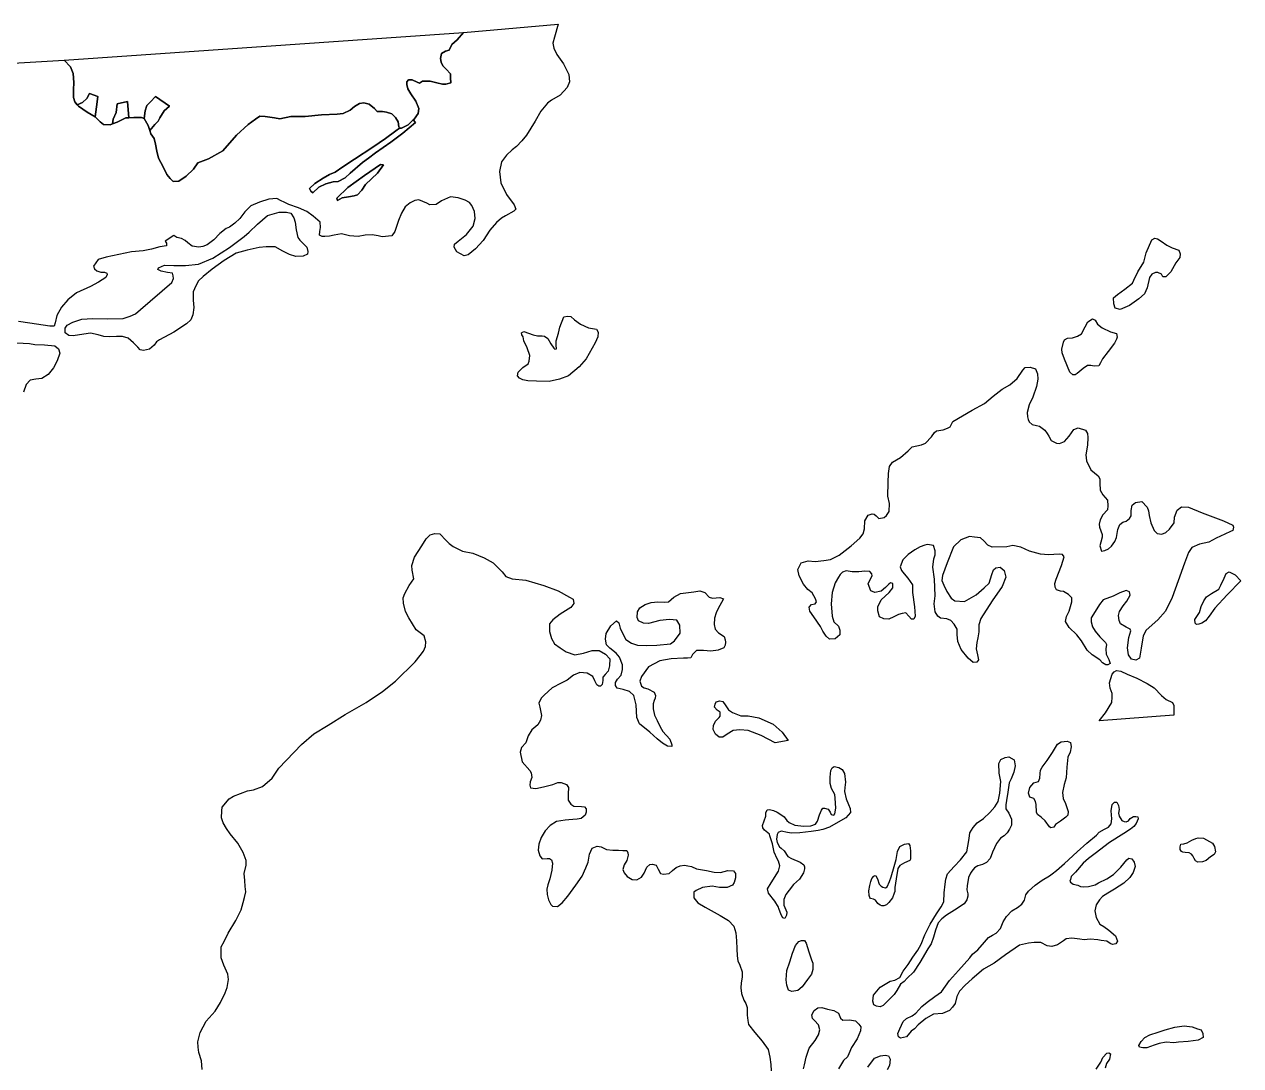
# Model space of a CAD drawing. Header units: inches. Extents: x 288635 to 1232953, y 676945 to 1655780.
# Drawn here: x 611529 to 657619, y 779948 to 819407 of the extents above; entities that cross this region are included whole.
import ezdxf

# ---------------------------------------------------------------- set-up
doc = ezdxf.new("R2010")
doc.units = ezdxf.units.IN
doc.header["$MEASUREMENT"] = 0

msp = doc.modelspace()

# ---------------------------------------------------------------- linework, layer by layer
at = {"color": 1}
for points in [[(611104.3296, 817939.7865), (613041.0834, 818047.7368), (613282.3839, 817793.7363), (613383.9841, 817546.0858), (613403.0341, 817196.8351), (613390.3341, 816930.1345), (613390.3341, 816638.0339), (613441.1342, 816466.5836), (613531.8661, 816358.8395), (613576.6012, 816305.7166), (613913.5752, 816083.8895), (614213.2958, 815901.0091), (614401.2561, 815707.9687), (614528.2564, 815616.5286), (614777.1769, 815601.2885), (614864.2809, 815633.5492), (615051.4974, 815702.8887), (615371.5381, 815860.3691), (615484.1515, 815867.8766), (615676.3387, 815880.6891), (615965.8993, 815880.6891), (616067.4995, 815834.969), (616219.8998, 815575.8885), (616280.2811, 815385.6872), (616321.5, 815255.8478), (616448.5002, 815078.0475), (616504.3804, 814864.6871), (616545.0204, 814600.5265), (616616.1406, 814331.286), (616783.7809, 814001.0853), (616931.1012, 813716.6048), (617058.1015, 813559.1245), (617174.9417, 813447.3642), (617378.1421, 813457.5242), (617657.5427, 813650.5646), (617936.9432, 813919.8052), (618104.5836, 814153.4856), (618506.1032, 814308.768), (619049.6643, 814618.6487), (619562.7453, 815202.8498), (620014.8662, 815609.2506), (620284.1067, 815817.5311), (620446.6671, 815924.2113), (620660.0275, 815914.0512), (621005.4682, 815858.1711), (621208.6686, 815827.6911), (621625.2294, 815914.0512), (622173.8705, 815919.1313), (622783.4717, 815980.0914), (623382.9129, 816005.4914), (623614.8154, 816025.628), (623873.8959, 816152.6283), (624036.4563, 816289.7886), (624229.4966, 816401.5488), (624397.137, 816426.9488), (624600.3374, 816381.2287), (624798.4578, 816213.5884), (624905.138, 816101.8282), (625103.2584, 816101.8282), (625250.5787, 816076.4281), (625448.6991, 816010.388), (625596.0194, 815873.2277), (625697.6196, 815710.6674), (625723.0196, 815517.627), (625748.4197, 815476.9869), (625611.7178, 815371.3179), (625213.7837, 815083.4506), (624739.6494, 814757.4833), (624045.3813, 814296.049), (623592.4138, 814012.4151), (623304.5465, 813800.7481), (623088.6461, 813711.8479), (622855.8123, 813572.1476), (622534.0783, 813373.1805), (622339.3446, 813191.1468), (622381.678, 813085.3133), (622466.3448, 813026.0465), (622682.2453, 813233.4803), (622948.9458, 813364.7138), (623228.3464, 813432.4473), (623418.8468, 813449.3807), (623685.5473, 813589.081), (623876.0477, 813771.1147), (624337.4819, 814164.8154), (624566.0824, 814334.1491), (624837.0163, 814541.5829), (625421.2174, 814939.517), (625865.7183, 815278.1843), (626348.3193, 815684.5852), (626266.6541, 815787.648), (626297.0608, 815817.3476), (626454.5411, 816025.628), (626474.8611, 816218.6684), (626358.0209, 816492.989), (626175.1405, 816772.3895), (626058.3003, 816960.3499), (626027.8202, 817122.9102), (626027.8202, 817229.5904), (626088.7804, 817300.7106), (626220.8606, 817305.7906), (626418.981, 817219.4304), (626500.2612, 817178.7903), (626617.1014, 817249.9105), (626906.662, 817249.9105), (627165.7425, 817194.0304), (627374.0229, 817143.2303), (627506.1032, 817133.0702), (627687.2902, 817194.0304), (627681.3459, 817385.1657), (627681.3459, 817528.041), (627517.3039, 817713.2497), (627385.012, 817834.9583), (627326.8035, 817967.2502), (627295.0535, 818115.4172), (627337.3869, 818295.3342), (627485.5538, 818385.2927), (627623.1375, 818432.9178), (627723.6793, 818639.2933), (627924.7631, 818819.2103), (628173.4719, 819099.6692), (631755.9374, 819406.5865), (631613.0621, 818925.0438), (631554.8537, 818692.21), (631591.8954, 818501.7096), (631708.3123, 818258.2925), (631962.3128, 817903.7501), (632158.1049, 817501.5826), (632189.8549, 817231.7071), (632094.6047, 817009.4567), (631830.0209, 816723.7061), (631501.9369, 816538.4974), (631348.4782, 816416.7888), (631094.4777, 816115.1632), (630888.1023, 815739.4541), (630554.7267, 815210.2864), (630385.393, 814988.036), (630173.7259, 814781.6605), (630014.9756, 814649.3686), (629798.0168, 814453.5766), (629605.5021, 814197.5017), (629539.4619, 813831.741), (629590.262, 813405.0201), (629793.4624, 812957.9792), (630093.183, 812566.8184), (630159.2232, 812399.1781), (630083.023, 812328.058), (629762.9824, 812155.3376), (629610.5821, 812058.8174), (629422.6217, 811901.3371), (629168.6212, 811601.6165), (628919.7007, 811220.6158), (628619.9801, 810895.4951), (628350.7395, 810671.9747), (628198.3392, 810636.4146), (627918.9387, 810783.7349), (627817.3385, 810961.5352), (627827.4985, 811078.3755), (627969.7388, 811185.0557), (628279.6194, 811444.1362), (628538.6999, 811759.0968), (628614.9001, 812048.6574), (628589.5, 812317.8979), (628487.8998, 812536.3384), (628391.3796, 812653.1786), (628228.8193, 812749.6988), (627969.7388, 812836.059), (627680.1782, 812871.6191), (627339.8175, 812714.1387), (627131.5371, 812582.0585), (626892.7766, 812566.8184), (626775.9364, 812632.8586), (626481.2958, 812754.7788), (626323.8155, 812729.3788), (626151.0951, 812648.0986), (625958.0548, 812495.6983), (625820.8945, 812256.9378), (625709.1343, 811967.3772), (625571.974, 811555.8964), (625450.0537, 811393.3361), (625089.373, 811352.696), (624936.9727, 811393.3361), (624703.2923, 811428.8962), (624449.2917, 811413.6561), (624180.0512, 811373.0161), (623844.7705, 811398.4161), (623545.4733, 811474.1224), (623271.1527, 811418.2423), (623098.4324, 811382.6822), (622920.632, 811362.3621), (622808.8718, 811362.3621), (622717.4316, 811423.3223), (622727.5916, 811555.4025), (622747.9117, 811712.8828), (622737.7517, 811905.9232), (622478.6711, 812134.5237), (622234.8307, 812312.324), (621919.87, 812449.4843), (621549.0293, 812576.4846), (621371.2289, 812662.8447), (621259.4687, 812713.6448), (621096.9084, 812805.085), (620797.1878, 812779.685), (620441.5871, 812662.8447), (620116.4664, 812530.7645), (619882.5871, 812304.3619), (619689.5467, 812045.2814), (619506.6664, 811872.5611), (619303.4659, 811720.1608), (619181.5457, 811669.3607), (618932.6252, 811486.4803), (618704.0248, 811242.6398), (618460.1843, 811049.5994), (618297.6239, 810993.7193), (618140.1436, 810958.1593), (617886.1431, 810998.7993), (617728.6628, 811125.7996), (617621.9826, 811217.2398), (617484.8223, 811293.4399), (617312.102, 811334.08), (617195.2617, 811400.1201), (616859.9811, 811191.8397), (616915.8612, 811115.6396), (616915.8612, 811019.1194), (616666.9407, 810978.4793), (616346.9, 810887.0391), (616031.9394, 810820.999), (615595.0585, 810785.4389), (614632.8199, 810584.3552), (614323.2568, 810494.3967), (614235.9441, 810375.3339), (614151.2773, 810237.7503), (614183.0274, 810145.146), (614280.9234, 810063.125), (614423.7987, 810020.7915), (614564.0281, 810015.4999), (614659.2783, 809981.104), (614670.7084, 809928.1872), (614619.9082, 809811.347), (614345.5877, 809638.6266), (614035.7071, 809470.9863), (613507.386, 809227.1458), (613177.1854, 808962.9853), (612933.3449, 808693.7447), (612755.5445, 808373.7041), (612694.5844, 808099.3835), (612664.1043, 807972.3833), (612496.464, 807972.3833), (611734.4625, 808084.1435), (611312.8216, 808145.1036)], [(611243.0353, 807334.0427), (611730.7163, 807308.6427), (611923.2636, 807273.2769), (612298.9154, 807261.6526), (612690.0762, 807226.0925), (612827.2365, 807109.2523), (612878.0366, 806946.692), (612771.3564, 806657.1314), (612629.1161, 806387.8908), (612436.0757, 806144.0503), (612187.1552, 805986.57), (611966.732, 805966.5669), (611751.0363, 805921.7999), (611593.556, 805754.1596), (611497.0358, 805469.679)], [(618273.3995, 779801.3115), (618237.8394, 780126.4321), (618146.3992, 780446.4728), (618110.8392, 780654.7532), (618105.7591, 780847.7936), (618197.1993, 781208.4743), (618420.7198, 781630.1151), (618766.1605, 782011.1159), (618964.2809, 782341.3166), (619142.0812, 782707.0773), (619218.2814, 782905.1977), (619266.8461, 783215.8025), (619236.366, 783413.9229), (619094.1258, 783754.2836), (618987.4455, 784038.7642), (618982.3655, 784247.0446), (618987.4455, 784445.165), (619104.2858, 784648.3654), (619256.6861, 784968.406), (619541.1666, 785451.007), (619739.287, 785857.4078), (619825.6472, 786136.8084), (619871.3673, 786324.7687), (619917.0874, 786533.0492), (619901.8474, 786741.3296), (619881.5273, 786964.85), (619856.1273, 787229.0105), (619932.3274, 787549.0512), (619932.3274, 787721.7715), (619815.4872, 788021.4921), (619622.4468, 788382.1729), (619322.7262, 788727.6135), (619195.726, 788940.974), (619063.6457, 789154.3344), (618997.6056, 789342.2948), (619012.8456, 789601.3753), (619028.0856, 789743.6156), (619292.2461, 790063.6562), (619459.8865, 790155.0964), (619988.2075, 790358.2968), (620216.808, 790398.9369), (620552.0887, 790520.8571), (620924.41, 790845.2438), (621178.4105, 791216.0845), (622031.8522, 792120.3263), (622494.1331, 792521.6471), (623037.6942, 792846.7678), (623682.8555, 793253.1686), (624485.4971, 793715.4495), (625100.1783, 794121.8503), (625587.8593, 794513.0111), (626339.7008, 795254.6926), (626530.8362, 795486.0024), (626657.8364, 795658.7227), (626734.0366, 795831.4431), (626749.2766, 796009.2434), (626678.1565, 796232.7639), (626373.3559, 796466.4444), (626093.9553, 796918.5653), (625977.1151, 797152.2457), (625895.8349, 797477.3664), (625885.6749, 797675.4868), (625951.715, 797838.0471), (626109.1953, 798147.9277), (626286.9957, 798391.7682), (626220.9556, 798721.9689), (626210.7955, 798894.6892), (626317.4757, 799219.8099), (626596.8763, 799651.6107), (626759.4366, 799905.6112), (626906.7569, 800063.0916), (627089.6373, 800113.8917), (627267.4376, 800103.7316), (627516.3581, 799849.7311), (627628.1184, 799732.8909), (627775.4387, 799616.0507), (628136.1194, 799443.3303), (628522.2002, 799372.2102), (628954.001, 799194.4098), (629299.4417, 798996.2894), (629629.6424, 798655.9287), (629771.8827, 798483.2084), (630015.7231, 798396.8482), (630533.8842, 798346.0481), (631214.6055, 798142.8477), (631763.2466, 797934.5673), (632189.9675, 797695.8068), (632327.1278, 797619.6067), (632347.4478, 797457.0463), (632235.6876, 797309.726), (631829.2868, 797060.8055), (631560.0462, 796837.2851), (631433.046, 796689.9648), (631427.966, 796405.4842), (631499.0861, 796136.2437), (631615.9263, 795938.1233), (631834.3668, 795780.643), (632062.9672, 795623.1627), (632383.0079, 795516.4825), (632718.2885, 795577.4426), (633043.4092, 795673.9628), (633312.6497, 795673.9628), (633551.4102, 795546.9625), (633713.9705, 795369.1622), (633698.7305, 795094.8416), (633647.9304, 794896.7212), (633536.1702, 794774.801), (633454.89, 794673.2008), (633444.73, 794546.2005), (633419.3299, 794393.8002), (633363.4498, 794332.8401), (633302.4897, 794332.8401), (633221.2096, 794383.6402), (633150.0894, 794530.9605), (633073.8893, 794693.5208), (632855.4488, 794825.6011), (632576.0483, 794840.8411), (632332.2078, 794744.3209), (632098.5273, 794561.4406), (631869.9269, 794439.5203), (631529.5662, 794261.72), (631229.8456, 793987.3994), (631109.8303, 793872.9298), (631023.4702, 793679.8895), (631064.1102, 793527.4891), (631130.1504, 793222.6885), (631089.5103, 793034.7282), (630987.9101, 792867.0878), (630759.3096, 792674.0474), (630622.1494, 792445.447), (630530.7092, 792176.2064), (630363.0688, 792003.4861), (630317.3487, 791830.7658), (630388.4689, 791459.925), (630687.7249, 791132.9984), (630736.3723, 791044.5486), (630754.4001, 790861.6775), (630693.44, 790699.1172), (630683.2799, 790577.1969), (630708.68, 790470.5167), (630916.9604, 790450.1967), (631196.361, 790516.2368), (631557.0417, 790607.677), (631750.0821, 790673.7171), (631872.0023, 790678.7971), (632070.1227, 790597.517), (632146.3229, 790490.8368), (632141.2428, 790246.9963), (632136.1628, 790003.1558), (632242.8431, 789850.7555), (632349.5233, 789784.7153), (632639.0838, 789764.3953), (632761.0041, 789759.3153), (632821.9642, 789678.0351), (632816.8842, 789556.1149), (632781.3241, 789439.2746), (632628.9238, 789312.2744), (632471.4435, 789286.8743), (632319.0432, 789271.6343), (632166.6429, 789261.4743), (632024.4026, 789246.2343), (631694.202, 789195.4342), (631460.5215, 789053.1939), (631262.4011, 788849.9935), (631115.0808, 788590.913), (631023.6406, 788336.9124), (631003.3206, 788113.392), (631059.2007, 787894.9516), (631155.7209, 787783.1913), (631338.6012, 787803.5114), (631430.0414, 787798.4314), (631501.1616, 787747.6313), (631546.8817, 787625.711), (631521.4816, 787351.3905), (631445.2815, 787031.3498), (631364.0013, 786797.6694), (631333.5212, 786630.029), (631338.6012, 786431.9086), (631389.4013, 786233.7882), (631475.7615, 786061.0679), (631546.8817, 785989.9478), (631734.842, 785979.7877), (631912.6424, 786111.868), (632126.0028, 786370.9485), (632420.6434, 786782.4293), (632669.5639, 787127.87), (632801.6442, 787442.8307), (632893.0844, 787656.1911), (632939.2528, 787960.2249), (633051.013, 788188.8254), (633238.9734, 788270.1055), (633391.3737, 788239.6255), (633594.5741, 788143.1053), (633823.1746, 788117.7052), (634046.695, 788112.6252), (634209.2553, 788097.3852), (634356.5756, 788097.3852), (634402.2957, 788016.105), (634407.3757, 787924.6648), (634361.6556, 787726.5444), (634254.5271, 787559.6709), (634203.727, 787386.9505), (634264.6871, 787249.7903), (634376.4473, 787117.71), (634564.4077, 787000.8698), (634737.128, 786990.7098), (634909.8484, 787087.2299), (635016.5286, 787239.6303), (635123.2088, 787473.3107), (635234.969, 787569.8309), (635336.5692, 787585.0709), (635468.6495, 787544.4309), (635544.8497, 787397.1106), (635631.2098, 787229.4702), (635753.1301, 787198.9902), (635961.4105, 787234.5502), (636088.4107, 787346.3105), (636225.571, 787458.0707), (636377.9713, 787513.9508), (636540.5316, 787539.3508), (636672.6119, 787524.1108), (636815.3005, 787492.864), (636998.1809, 787401.4238), (637155.6612, 787381.1037), (637374.1017, 787345.5437), (637663.6622, 787274.4235), (637902.4227, 787264.2635), (638181.8233, 787345.5437), (638400.2637, 787330.3036), (638471.3839, 787223.6234), (638471.3839, 787061.0631), (638425.6638, 786883.2627), (638359.6236, 786786.7425), (638161.5032, 786695.3024), (637877.0227, 786700.3824), (637587.4621, 786746.1025), (637231.413, 786696.0692), (636982.4925, 786589.3889), (636896.1324, 786518.2688), (636896.1324, 786304.9084), (637053.6127, 786122.028), (637322.8532, 785949.3077), (637896.8944, 785634.347), (638206.775, 785451.4667), (638409.9754, 785227.9462), (638491.2555, 784984.1057), (638511.5756, 784674.2251), (638521.7356, 784379.5845), (638536.9756, 784110.344), (638568.133, 783924.077), (638639.2532, 783756.4366), (638735.7734, 783507.5161), (638730.6934, 783304.3157), (638695.1333, 783080.7953), (638679.8933, 782892.8349), (638700.2133, 782679.4745), (638796.7335, 782425.474), (638872.9336, 782303.5537), (638918.6537, 782156.2334), (638923.7337, 781993.6731), (638918.6537, 781856.5128), (638938.9738, 781663.4724), (638969.8223, 781507.271), (639210.5737, 781210.8897), (639489.9743, 780875.609), (639718.5748, 780555.5683), (639779.5349, 780266.0078), (639820.175, 779986.6072), (639825.255, 779752.9267)], [(641059.6974, 779824.0469), (641095.2575, 779976.4472), (641156.2176, 780271.0878), (641267.9779, 780606.3684), (641491.1596, 780905.073), (641623.2399, 781113.3535), (641674.04, 781311.4739), (641623.2399, 781489.2742), (641470.8396, 781656.9145), (641399.7195, 781738.1947), (641364.1594, 781875.355), (641460.6796, 782032.8353), (641592.7598, 782144.5955), (641745.1601, 782154.7555), (641968.6806, 782083.6354), (642207.4411, 782032.8353), (642375.0814, 781941.3951), (642456.3616, 781748.3547), (642542.7217, 781677.2346), (642791.6422, 781682.3146), (643020.2427, 781641.6745), (643152.323, 781519.7543), (643223.4431, 781423.2341), (643208.2031, 781270.8338), (643086.2828, 780960.9532), (642878.0024, 780635.8325), (642776.4022, 780397.072), (642720.5221, 780285.3118), (642563.3804, 780139.0075), (642385.5801, 779824.0469)], [(643492.6836, 779889.071), (643746.6841, 780229.4317), (643975.2846, 780325.9519), (644142.9249, 780351.3519), (644280.0852, 780320.8719), (644341.0453, 780198.9516), (644315.6453, 779960.1912), (644219.1251, 779787.4708)], [(652148.8847, 779819.5481), (652318.2183, 780084.132), (652392.3018, 780258.7573), (652551.0521, 780417.5077), (652625.1356, 780428.091), (652688.6357, 780401.6326), (652651.594, 780200.5489), (652535.1771, 780031.2152), (652482.2603, 779851.2982)]]:
    msp.add_lwpolyline(points, dxfattribs=at)
for points in [[(627681.3459, 817385.1657), (627687.2902, 817194.0304), (627506.1032, 817133.0702), (627374.0229, 817143.2303), (627165.7425, 817194.0304), (626906.662, 817249.9105), (626617.1014, 817249.9105), (626500.2612, 817178.7903), (626418.981, 817219.4304), (626220.8606, 817305.7906), (626088.7804, 817300.7106), (626027.8202, 817229.5904), (626027.8202, 817122.9102), (626058.3003, 816960.3499), (626175.1405, 816772.3895), (626358.0209, 816492.989), (626474.8611, 816218.6684), (626454.5411, 816025.628), (626297.0608, 815817.3476), (626266.6541, 815787.648), (626078.6203, 815603.9872), (625824.6198, 815466.8269), (625748.4197, 815476.9869), (625723.0196, 815517.627), (625697.6196, 815710.6674), (625596.0194, 815873.2277), (625448.6991, 816010.388), (625250.5787, 816076.4281), (625103.2584, 816101.8282), (624905.138, 816101.8282), (624798.4578, 816213.5884), (624600.3374, 816381.2287), (624397.137, 816426.9488), (624229.4966, 816401.5488), (624036.4563, 816289.7886), (623873.8959, 816152.6283), (623614.8154, 816025.628), (623382.9129, 816005.4914), (622783.4717, 815980.0914), (622173.8705, 815919.1313), (621625.2294, 815914.0512), (621208.6686, 815827.6911), (621005.4682, 815858.1711), (620660.0275, 815914.0512), (620446.6671, 815924.2113), (620284.1067, 815817.5311), (620014.8662, 815609.2506), (619562.7453, 815202.8498), (619049.6643, 814618.6487), (618506.1032, 814308.768), (618104.5836, 814153.4856), (617936.9432, 813919.8052), (617657.5427, 813650.5646), (617378.1421, 813457.5242), (617174.9417, 813447.3642), (617058.1015, 813559.1245), (616931.1012, 813716.6048), (616783.7809, 814001.0853), (616616.1406, 814331.286), (616545.0204, 814600.5265), (616504.3804, 814864.6871), (616448.5002, 815078.0475), (616321.5, 815255.8478), (616280.2811, 815385.6872), (616473.8389, 815607.2754), (616605.9191, 815739.3556), (616661.7993, 815861.2759), (616824.3596, 816130.5164), (617027.56, 816303.2368), (616499.2389, 816674.0775), (616306.1985, 816475.9571), (616174.1183, 816328.6368), (616113.1582, 816125.4364), (616067.4995, 815834.969), (615965.8993, 815880.6891), (615676.3387, 815880.6891), (615484.1515, 815867.8766), (615432.4368, 816486.1171), (615046.356, 816389.5969), (615005.7159, 816064.4763), (614899.0357, 815815.5558), (614864.2809, 815633.5492), (614777.1769, 815601.2885), (614528.2564, 815616.5286), (614401.2561, 815707.9687), (614213.2958, 815901.0091), (614264.0345, 816282.9167), (614314.8346, 816674.0775), (613994.7939, 816790.9177), (613893.1937, 816597.8774), (613735.7134, 816450.5571), (613531.8661, 816358.8395), (613441.1342, 816466.5836), (613390.3341, 816638.0339), (613390.3341, 816930.1345), (613403.0341, 817196.8351), (613383.9841, 817546.0858), (613282.3839, 817793.7363), (613041.0834, 818047.7368), (628173.4719, 819099.6692), (627924.7631, 818819.2103), (627723.6793, 818639.2933), (627623.1375, 818432.9178), (627485.5538, 818385.2927), (627337.3869, 818295.3342), (627295.0535, 818115.4172), (627326.8035, 817967.2502), (627385.012, 817834.9583), (627517.3039, 817713.2497), (627681.3459, 817528.041), (627681.3459, 817385.1657)], [(614264.0345, 816282.9167), (614213.2958, 815901.0091), (613913.5752, 816083.8895), (613576.6012, 816305.7166), (613531.8661, 816358.8395), (613735.7134, 816450.5571), (613893.1937, 816597.8774), (613994.7939, 816790.9177), (614314.8346, 816674.0775), (614264.0345, 816282.9167)], [(615051.4974, 815702.8887), (614864.2809, 815633.5492), (614899.0357, 815815.5558), (615005.7159, 816064.4763), (615046.356, 816389.5969), (615432.4368, 816486.1171), (615484.1515, 815867.8766), (615371.5381, 815860.3691), (615051.4974, 815702.8887)], [(616473.8389, 815607.2754), (616280.2811, 815385.6872), (616219.8998, 815575.8885), (616067.4995, 815834.969), (616113.1582, 816125.4364), (616174.1183, 816328.6368), (616306.1985, 816475.9571), (616499.2389, 816674.0775), (617027.56, 816303.2368), (616824.3596, 816130.5164), (616661.7993, 815861.2759), (616605.9191, 815739.3556), (616473.8389, 815607.2754)], [(626348.3193, 815684.5852), (625865.7183, 815278.1843), (625421.2174, 814939.517), (624837.0163, 814541.5829), (624566.0824, 814334.1491), (624337.4819, 814164.8154), (623876.0477, 813771.1147), (623685.5473, 813589.081), (623418.8468, 813449.3807), (623228.3464, 813432.4473), (622948.9458, 813364.7138), (622682.2453, 813233.4803), (622466.3448, 813026.0465), (622381.678, 813085.3133), (622339.3446, 813191.1468), (622534.0783, 813373.1805), (622855.8123, 813572.1476), (623088.6461, 813711.8479), (623304.5465, 813800.7481), (623592.4138, 814012.4151), (624045.3813, 814296.049), (624739.6494, 814757.4833), (625213.7837, 815083.4506), (625611.7178, 815371.3179), (625748.4197, 815476.9869), (625824.6198, 815466.8269), (626078.6203, 815603.9872), (626266.6541, 815787.648), (626348.3193, 815684.5852)], [(623568.2837, 812832.8368), (623400.6434, 812731.2366), (623365.0833, 812817.5968), (623786.7242, 813223.9976), (624416.6454, 813681.1985), (625026.2466, 814092.6793), (625143.0869, 814082.5193), (624914.4864, 813772.6387), (624462.3655, 813340.8378), (624315.0452, 813122.3974), (624152.4849, 812949.677), (624030.5646, 812909.0369), (623807.0442, 812873.4769), (623568.2837, 812832.8368)], [(623365.0833, 812817.5968), (623400.6434, 812731.2366), (623568.2837, 812832.8368), (623807.0442, 812873.4769), (624030.5646, 812909.0369), (624152.4849, 812949.677), (624315.0452, 813122.3974), (624462.3655, 813340.8378), (624914.4864, 813772.6387), (625143.0869, 814082.5193), (625026.2466, 814092.6793), (624416.6454, 813681.1985), (623786.7242, 813223.9976), (623365.0833, 812817.5968)], [(621963.8401, 811232.1314), (622233.0806, 810957.8109), (622273.7207, 810795.2505), (622253.4007, 810693.6503), (622090.8403, 810617.4502), (621811.4398, 810607.2902), (621572.6793, 810683.4903), (621323.7588, 810810.4906), (621039.2782, 810973.0509), (620693.8375, 810973.0509), (620424.597, 810947.6508), (619977.5561, 810851.1306), (619560.9953, 810729.2104), (619103.7944, 810459.9699), (618651.6735, 810129.7692), (618301.1528, 809855.4486), (618128.4324, 809682.7283), (618021.7522, 809499.8479), (617930.312, 809276.3275), (617925.232, 808956.2868), (617955.7121, 808671.8063), (617920.152, 808392.4057), (617843.9518, 808214.6054), (617671.2315, 808052.045), (617193.7105, 807742.1644), (616645.0694, 807457.6839), (616533.3092, 807376.4037), (616446.949, 807254.4834), (616269.1487, 807091.9231), (616040.5482, 807041.123), (615913.548, 807071.6031), (615832.2678, 807168.1233), (615669.7075, 807335.7636), (615461.4271, 807508.484), (615253.1467, 807574.5241), (615024.5462, 807574.5241), (614770.5457, 807559.2841), (614547.0252, 807579.6041), (614328.5848, 807640.5642), (614033.9442, 807706.6044), (613785.0237, 807671.0443), (613378.6229, 807605.0041), (613221.1426, 807620.2442), (613073.8223, 807716.7644), (613078.9023, 807889.4847), (613150.0225, 808001.2449), (613368.4629, 808118.0852), (613708.8236, 808229.8454), (614115.2244, 808260.3255), (614668.9455, 808250.1654), (615268.3867, 808255.2454), (615542.7072, 808346.6856), (615740.8276, 808433.0458), (615933.868, 808600.6861), (617112.4304, 809621.7682), (617183.5505, 809779.2485), (617173.3905, 809870.6887), (617137.8304, 809977.3689), (616949.8701, 810002.7689), (616711.1096, 810058.6491), (616589.1893, 810114.5292), (616609.5094, 810180.5693), (616838.1098, 810282.1695), (617198.7905, 810272.0095), (617640.7514, 810266.9295), (618133.5124, 810312.6496), (618677.0735, 810541.25), (619298.1929, 810947.3666), (619855.6359, 811364.2117), (620043.5962, 811531.852), (620358.5569, 811836.6526), (620744.6376, 812166.8533), (621191.6785, 812288.7735), (621460.9191, 812293.8535), (621628.5594, 812248.1334), (621740.3196, 812075.4131), (621796.1997, 811907.7728), (621826.6798, 811623.2922), (621887.6399, 811328.6516), (621963.8401, 811232.1314)], [(654968.3864, 810022.6802), (654780.4261, 809844.8798), (654668.6658, 809834.7198), (654617.8657, 809936.32), (654480.7055, 810007.4402), (654389.2653, 810002.3601), (654247.025, 809936.32), (654160.6648, 809814.3998), (654079.3847, 809423.239), (653977.7845, 809189.5585), (653754.264, 809006.6782), (653408.8233, 808747.5976), (653053.2226, 808605.3574), (652860.1822, 808651.0774), (652814.4621, 808813.6378), (652804.3021, 809037.1582), (652946.5424, 809174.3185), (653225.9429, 809377.5189), (653515.5035, 809595.9593), (653576.4636, 809712.7996), (653718.7039, 810022.6802), (653947.3044, 810393.5209), (654043.8246, 810749.1216), (654257.185, 811236.8026), (654368.9452, 811297.7627), (654470.5454, 811277.4427), (654607.7057, 811186.0025), (654815.9861, 811038.6822), (655024.2665, 810942.162), (655273.187, 810850.7218), (655329.0672, 810713.5616), (655308.7471, 810571.3213), (655166.5068, 810373.2009), (654968.3864, 810022.6802)], [(633158.4917, 807341.5191), (632818.131, 806736.9979), (632553.9705, 806427.1173), (632147.5697, 806091.8366), (631802.129, 805959.7563), (631410.9682, 805873.3962), (630933.4472, 805883.5562), (630613.4066, 805903.8762), (630415.2862, 805934.3563), (630298.446, 805995.3164), (630217.1658, 806086.7566), (630247.6459, 806228.9969), (630420.3662, 806401.7172), (630618.4866, 806543.9575), (630659.1267, 806640.4777), (630679.4467, 806863.9982), (630577.8465, 807143.3987), (630450.8463, 807417.7193), (630425.4462, 807570.1196), (630379.7261, 807636.1597), (630369.5661, 807717.4399), (630461.0063, 807773.32), (630638.8066, 807707.2798), (630806.447, 807636.1597), (630979.1673, 807600.5996), (631151.8877, 807605.6796), (631243.3278, 807590.4396), (631360.1681, 807504.0794), (631482.0883, 807305.959), (631589.4035, 807133.2387), (631633.8536, 807095.1386), (631694.1787, 807104.6636), (631687.8287, 807250.7139), (631684.6537, 807415.8143), (631774.904, 807702.4775), (631822.449, 807935.8803), (631969.7693, 808316.8811), (632106.9296, 808347.3611), (632233.9298, 808337.2011), (632381.2501, 808210.2008), (632599.6906, 808047.6405), (632909.5712, 807910.4802), (633209.2918, 807859.6801), (633270.2519, 807742.8399), (633255.0119, 807559.9595), (633158.4917, 807341.5191)], [(652309.0011, 806576.3166), (652239.5743, 806463.7097), (652070.2406, 806451.0097), (651939.007, 806480.6431), (651820.4735, 806480.6431), (651646.9065, 806362.1095), (651418.306, 806175.8425), (651342.1058, 806129.2757), (651261.6724, 806120.8091), (651151.6055, 806230.8759), (650944.1717, 806721.9436), (650855.2715, 806963.2441), (650842.5715, 807102.9443), (650910.305, 807356.9449), (650939.9384, 807445.845), (651058.4719, 807509.3452), (651248.9723, 807530.5119), (651431.006, 807589.7787), (651582.5597, 807673.5988), (651729.88, 807947.9194), (651831.4802, 808130.7997), (651999.1205, 808242.56), (652110.8807, 808196.8399), (652192.1609, 808044.4396), (652375.0412, 807902.1993), (652690.0019, 807749.799), (652918.6023, 807693.9189), (652938.9224, 807556.7586), (652918.6023, 807470.3984), (652842.4022, 807323.0781), (652598.5617, 807008.1175), (652385.2013, 806728.7169), (652309.0011, 806576.3166)], [(650637.9221, 803532.311), (650754.7624, 803522.151), (650937.6427, 803603.4312), (651125.6031, 803801.5516), (651303.4035, 804055.5521), (651455.8038, 804111.4322), (651740.2844, 804025.072), (651816.4845, 803898.0718), (651831.7245, 803755.8315), (651811.4045, 803461.1909), (651755.5244, 803095.4302), (651780.9244, 802866.8297), (651938.4048, 802526.469), (652222.8853, 802302.9486), (652283.8454, 802181.0283), (652288.9255, 802018.468), (652294.0055, 801749.2275), (652400.6857, 801576.5071), (652568.326, 801373.3067), (652588.6461, 801159.9463), (652578.486, 801012.626), (652400.6857, 800819.5856), (652294.0055, 800631.6252), (652258.4454, 800469.0649), (652273.6854, 800357.3047), (652375.2856, 800072.8241), (652375.2856, 799976.3039), (652324.4855, 799788.3436), (652283.8454, 799641.0233), (652339.7256, 799447.9829), (652471.8058, 799463.2229), (652608.9661, 799529.263), (652730.8863, 799635.9432), (652852.8066, 799803.5836), (652918.8467, 799961.0639), (652964.5668, 800265.8645), (653040.767, 800448.7449), (653152.5272, 800540.1851), (653274.4474, 800575.7451), (653411.6077, 800687.5054), (653467.4878, 800784.0255), (653467.4878, 800982.1459), (653513.2079, 801190.4264), (653640.2082, 801286.9465), (653873.8886, 801322.5066), (654072.009, 801114.2262), (654127.8891, 800977.0659), (654153.2892, 800799.2656), (654209.1693, 800519.865), (654341.2496, 800230.3044), (654458.0898, 800118.5442), (654630.8101, 800093.1442), (654778.1304, 800154.1043), (654925.4507, 800270.9445), (655098.1711, 800519.865), (655108.3311, 800728.1454), (655209.9313, 801002.466), (655372.4916, 801119.3062), (655641.7322, 801114.2262), (656164.9732, 800900.8658), (656962.5348, 800596.0652), (657318.1355, 800428.4248), (657348.6156, 800347.1447), (657328.2955, 800230.3044), (657231.7753, 800184.5843), (657018.4149, 800088.0642), (656693.2943, 799935.6638), (656413.8937, 799783.2635), (656058.293, 799707.0634), (655773.8124, 799585.1431), (655646.8122, 799397.1828), (655494.4119, 798985.7019), (655250.5714, 798320.2206), (655021.9709, 797690.2994), (654767.9704, 797167.0583), (654483.4898, 796847.0177), (654036.4489, 796445.6969), (653924.6887, 796237.4165), (653843.4086, 795764.9755), (653782.4484, 795389.0548), (653650.3682, 795307.7746), (653482.7278, 795348.4147), (653370.9676, 795510.975), (653330.3275, 795785.2955), (653381.1276, 796166.2963), (653457.3278, 796420.2968), (653437.0077, 796491.417), (653274.4474, 796562.5371), (653071.247, 796689.5374), (653015.3669, 796816.5376), (652989.9669, 797009.578), (653025.5269, 797156.8983), (653172.8472, 797370.2587), (653310.0075, 797553.1391), (653431.9277, 797776.6595), (653401.4477, 797898.5798), (653279.5274, 797954.4599), (653040.767, 797863.0197), (652781.6864, 797741.0995), (652405.7657, 797593.7792), (652268.6054, 797426.1388), (652106.0451, 797161.9783), (651948.5648, 796918.1378), (651958.7248, 796765.7375), (651999.3649, 796572.6971), (652106.0451, 796410.1368), (652288.9255, 796196.7764), (652497.2059, 795978.3359), (652537.8459, 795902.1358), (652512.4459, 795744.6555), (652522.6059, 795536.375), (652548.006, 795485.5749), (652619.1261, 795338.2547), (652680.0862, 795180.7743), (652583.566, 795135.0542), (652512.4459, 795140.1343), (652380.3656, 795216.3344), (652288.9255, 795323.0146), (651994.2849, 795521.135), (651801.2445, 795693.8554), (651587.884, 796049.4561), (651415.1637, 796278.0565), (651115.4431, 796547.2971), (650983.3628, 796775.8975), (651024.0029, 796968.9379), (651120.5231, 797167.0583), (651217.0433, 797522.659), (651217.0433, 797675.0593), (651095.1231, 797802.0596), (650902.0827, 797918.8998), (650790.3225, 797923.9798), (650637.9221, 797979.8599), (650587.122, 798076.3801), (650582.042, 798213.5404), (650632.8421, 798381.1807), (650830.9625, 798894.2618), (650927.4827, 799234.6224), (650866.5226, 799320.9826), (650739.5224, 799331.1426), (650333.1215, 799300.6626), (650028.3209, 799326.0626), (649614.3001, 799445.4429), (649284.0994, 799597.8432), (648991.9989, 799661.3433), (648752.7798, 799603.9251), (648206.6787, 799591.225), (648044.0125, 799673.9869), (647891.6122, 799831.4672), (647759.5319, 799943.2274), (647530.9315, 799978.7875), (647337.8911, 799999.1075), (647012.7705, 799872.1073), (646743.5299, 799602.8667), (646499.6894, 799003.4255), (646326.9691, 798520.8246), (646301.569, 798332.8642), (646372.6892, 798155.0638), (646479.3694, 797911.2234), (646652.0897, 797662.3029), (646794.33, 797555.6226), (647160.0907, 797540.3826), (647596.9716, 797794.3831), (647896.6922, 798053.4636), (648084.6526, 798226.184), (648186.2528, 798561.4647), (648257.3729, 798734.185), (648343.7331, 798810.3852), (648511.3735, 798840.8652), (648658.6937, 798713.865), (648719.6539, 798459.8645), (648582.4936, 798109.3438), (648201.4928, 797565.7827), (647774.772, 796895.2213), (647698.5718, 796646.3008), (647693.4918, 796392.3003), (647657.9317, 796158.6198), (647617.2917, 795985.8995), (647591.8916, 795736.979), (647652.8517, 795513.4586), (647688.4118, 795330.5782), (647627.4517, 795239.138), (647485.2114, 795223.898), (647297.251, 795391.5383), (647022.9305, 795721.739), (646895.9302, 796021.4596), (646880.6902, 796290.7001), (646880.6902, 796493.9005), (646763.85, 796671.7009), (646631.7697, 796813.9412), (646479.3694, 796879.9813), (646245.6889, 796900.3013), (646149.1687, 796981.5815), (646037.4085, 797144.1418), (646001.8484, 797448.9424), (646037.4085, 797748.663), (646022.1685, 798383.6643), (645951.0483, 798840.8652), (645991.6884, 799155.8258), (646037.4085, 799303.1461), (646037.4085, 799455.5464), (645981.5284, 799653.6668), (645758.5724, 799692.3314), (645656.9722, 799677.0913), (645469.0118, 799611.0512), (645275.9714, 799499.291), (645021.9709, 799316.4106), (644823.8505, 799118.2902), (644722.2503, 798854.1297), (644767.9704, 798716.9694), (644864.4906, 798584.8891), (645006.7309, 798417.2488), (645179.4512, 798168.3283), (645189.6113, 797878.7677), (645260.7314, 797330.1266), (645286.1314, 796979.6059), (645240.4114, 796872.9257), (645143.8912, 796872.9257), (645047.371, 796979.6059), (644930.5307, 797101.5262), (644793.3705, 797086.2861), (644656.2102, 797045.6461), (644473.3298, 796959.2859), (644285.3694, 796872.9257), (644092.3291, 796878.0057), (643934.8487, 796949.1259), (643868.8086, 797182.8063), (643868.8086, 797340.2867), (644000.8889, 797594.2872), (644300.6095, 797878.7677), (644432.6897, 798051.4881), (644432.6897, 798219.1284), (644351.4096, 798249.6085), (644285.3694, 798198.8084), (644163.4492, 798071.8081), (643995.8089, 797929.5678), (643757.0484, 797878.7677), (643609.7281, 797934.6478), (643497.9679, 798203.8884), (643564.008, 798341.0487), (643660.5282, 798503.609), (643645.2882, 798589.9692), (643564.008, 798671.2493), (643381.1276, 798691.5694), (643147.4472, 798661.0893), (642893.4467, 798661.0893), (642664.8462, 798696.6494), (642532.7659, 798650.9293), (642441.3258, 798564.5691), (642375.2856, 798452.8089), (642253.3654, 798244.5285), (642136.5251, 797878.7677), (642100.9651, 797441.8869), (642136.5251, 796979.6059), (642197.4853, 796761.1655), (642385.4456, 796603.6852), (642436.2457, 796446.2049), (642426.0857, 796268.4045), (642253.3654, 796121.0842), (642045.085, 796105.8442), (641907.9247, 796222.6844), (641791.0845, 796415.7248), (641699.6443, 796588.4452), (641445.6438, 796954.2059), (641288.1634, 797167.5663), (641267.8434, 797319.9666), (641359.2836, 797421.5668), (641501.5239, 797441.8869), (641542.164, 797528.247), (641511.6839, 797634.9272), (641384.6836, 797863.5277), (641211.9633, 797995.608), (641049.403, 798193.7284), (640891.9227, 798503.609), (640841.1226, 798747.4495), (640963.0428, 798996.37), (641227.2033, 799072.5701), (641501.5239, 799057.3301), (641821.5645, 799092.8902), (642075.565, 799123.3702), (642405.7657, 799285.9305), (642862.9666, 799646.6113), (643183.0072, 799936.1718), (643320.1675, 800103.8122), (643370.9676, 800291.7726), (643381.1276, 800596.5732), (643508.1279, 800809.9336), (643660.5282, 800860.7337), (643736.7283, 800840.4137), (643807.8485, 800784.5335), (643914.5287, 800677.8533), (644107.5691, 800718.4934), (644193.9293, 800789.6136), (644294.965, 800943.9894), (644310.205, 801243.71), (644249.2449, 801523.1106), (644259.4049, 802046.3516), (644274.645, 802386.7123), (644310.205, 802655.9528), (644421.9653, 802813.4332), (644726.7659, 802996.3135), (645016.3265, 803240.154), (645173.8068, 803392.5543), (645519.2475, 803473.8345), (645681.8078, 803529.7146), (645905.3282, 803773.5551), (646017.0885, 803946.2754), (646098.3686, 804007.2355), (646352.3691, 804037.7156), (646504.7694, 804098.6757), (646616.5297, 804159.6359), (646708.0757, 804353.7346), (647444.6772, 804785.5354), (647914.5781, 805039.5359), (648244.7788, 805318.9365), (648580.518, 805584.6351), (648870.0786, 805747.1955), (649154.5592, 805985.9559), (649362.8396, 806295.8366), (649454.2798, 806397.4368), (649642.2402, 806417.7568), (649840.3606, 806346.6367), (649926.7207, 806163.7563), (649936.8807, 805955.4759), (649886.0806, 805686.2353), (649738.7604, 805284.9145), (649601.6001, 804990.274), (649530.4799, 804700.7134), (649535.5599, 804538.1531), (649560.96, 804436.5528), (649601.6001, 804345.1127), (649718.4403, 804238.4325), (649886.0806, 804202.8724), (649997.8409, 804182.5523), (650195.9613, 804025.072), (650287.4014, 803908.2318), (650353.4416, 803796.4716), (650439.8018, 803636.4512), (650637.9221, 803532.311)], [(656039.5754, 796682.1282), (655943.0552, 796661.8081), (655892.2551, 796717.6882), (655882.0951, 796849.7685), (655978.6153, 797007.2488), (656059.8955, 797124.089), (656125.9356, 797352.6895), (656227.5358, 797560.9699), (656318.976, 797708.2902), (656512.0164, 797840.3705), (656796.4969, 797997.8508), (656872.6971, 798155.3311), (656994.6173, 798414.4116), (657065.7375, 798592.212), (657177.4977, 798658.2521), (657406.0982, 798551.5719), (657619.4586, 798322.9714), (657111.4576, 797789.5704), (656639.0166, 797281.5694), (656425.6562, 796981.8488), (656283.4159, 796809.1284), (656146.2556, 796717.6882), (656039.5754, 796682.1282)], [(637475.6334, 797697.2462), (637602.6336, 797666.7661), (637887.1142, 797687.0861), (638019.1945, 797641.366), (637948.0743, 797499.1258), (637826.1541, 797270.5253), (637749.9539, 797107.965), (637678.8338, 796899.6846), (637668.6738, 796660.9241), (637704.2339, 796493.2837), (637831.2341, 796345.9635), (638049.6745, 796208.8032), (638080.1546, 796086.8829), (638100.4746, 795995.4428), (638080.1546, 795883.6825), (638034.4345, 795777.0023), (637821.0741, 795695.7222), (637536.5935, 795650.0021), (637262.273, 795675.4021), (636993.0324, 795680.4821), (636845.7121, 795523.0018), (636779.672, 795406.1616), (636662.8318, 795385.8415), (636505.3515, 795390.9215), (636037.9905, 795360.4415), (635606.1897, 795284.2413), (635174.3888, 795065.8009), (634910.2283, 794694.9602), (634849.2681, 794517.1598), (634915.3083, 794324.1194), (635021.9885, 794263.1593), (635154.0688, 794227.5992), (635397.9092, 794100.599), (635443.6293, 793968.5187), (635438.5493, 793877.0785), (635397.9092, 793785.6383), (635357.2692, 793658.6381), (635352.1891, 793470.6777), (635413.1493, 793226.8372), (635514.7495, 793023.6368), (635616.3497, 792789.9563), (635723.0299, 792612.156), (635992.2704, 792322.5954), (636068.4706, 792109.235), (636058.3106, 792038.1148), (635905.9103, 792048.2749), (635707.7899, 792170.1951), (635514.7495, 792337.8354), (635230.2689, 792581.6759), (634844.1881, 792906.7966), (634742.5879, 793145.5571), (634712.1079, 793623.078), (634620.6677, 793973.5987), (634458.1074, 794120.919), (634214.2669, 794197.1192), (633990.7464, 794258.0793), (633934.8663, 794354.5995), (633924.7063, 794461.2797), (634005.9865, 794588.2799), (634143.1467, 794740.6802), (634199.0268, 794954.0407), (634199.0268, 795142.001), (634087.2666, 795426.4816), (633960.2664, 795583.9619), (633721.5059, 795766.8423), (633594.5056, 795898.9226), (633548.7855, 796107.203), (633579.2656, 796325.6434), (633751.9859, 796610.124), (633970.4264, 796798.0844), (634056.7866, 796721.8842), (634102.5066, 796528.8438), (634224.4269, 796290.0833), (634320.9471, 796102.123), (634539.3875, 795959.8827), (634762.908, 795883.6825), (635118.5087, 795868.4425), (635494.4294, 795883.6825), (636017.6705, 795934.4826), (636170.0708, 796051.3229), (636378.3512, 796335.8034), (636363.1112, 796635.524), (636256.431, 796833.6444), (635982.1104, 796859.0445), (635606.1897, 796813.3244), (635184.5488, 796696.4842), (634996.5884, 796711.7242), (634798.468, 796803.1644), (634747.6679, 796925.0846), (634762.908, 797138.445), (634854.3482, 797295.9254), (635057.5486, 797417.8456), (635281.069, 797494.0457), (635529.9895, 797529.6058), (635773.83, 797514.3658), (635936.3903, 797529.6058), (636139.5907, 797697.2462), (636393.5912, 797844.5664), (636901.5922, 797905.5266), (637125.1127, 797936.0066), (637313.0731, 797880.1265), (637475.6334, 797697.2462)], [(655087.2217, 793229.3987), (652257.656, 793010.9583), (652491.3365, 793315.7589), (652740.257, 793706.9197), (652750.417, 793905.0401), (652750.417, 794047.2803), (652679.2969, 794255.5608), (652648.8168, 794448.6011), (652750.417, 794778.8018), (652831.6972, 794875.322), (652907.8973, 794915.9621), (653080.6177, 794890.562), (653319.3781, 794783.8818), (653680.0589, 794631.4815), (654081.3797, 794433.3611), (654340.4602, 794270.8008), (654619.8607, 793971.0802), (654792.5811, 793818.6799), (655041.5016, 793711.9997), (655082.1417, 793590.0794), (655087.2217, 793229.3987)], [(639908.7148, 792889.588), (640249.0755, 792589.8674), (640472.596, 792269.8268), (639974.755, 792183.4666), (639446.4339, 792452.7072), (638953.6729, 792645.7476), (638643.7923, 792671.1476), (638384.7118, 792650.8276), (638156.1113, 792508.5873), (637993.551, 792396.8271), (637861.4708, 792396.8271), (637719.2305, 792503.5073), (637632.8703, 792681.3076), (637643.0303, 792843.8679), (637714.1505, 792996.2683), (637861.4708, 793143.5885), (637902.1108, 793194.3886), (637902.1108, 793250.2688), (637897.0308, 793336.6289), (637785.2706, 793422.9891), (637678.5904, 793529.6693), (637703.9904, 793641.4295), (637749.7105, 793732.8697), (637881.7908, 793778.5898), (637998.631, 793753.1898), (638105.3112, 793585.5494), (638211.9915, 793433.1491), (638359.3117, 793331.5489), (638674.2724, 793204.5487), (638958.7529, 793199.4687), (639360.0737, 793133.4285), (639908.7148, 792889.588)], [(650536.9952, 788988.7307), (650430.315, 788958.2506), (650369.3549, 789003.9707), (650216.9546, 789222.4112), (650054.3942, 789369.7315), (649922.314, 789466.2517), (649876.5939, 789547.5318), (649871.5139, 789842.1724), (649851.1938, 789964.0927), (649780.0737, 790070.7729), (649632.7534, 790121.573), (649576.8733, 790273.9733), (649627.6734, 790482.2537), (649785.1537, 790670.2141), (649952.794, 790721.0142), (650003.5941, 790837.8544), (650023.9142, 791015.6548), (650028.9942, 791142.655), (650100.1143, 791254.4152), (650288.0747, 791508.4157), (650486.1951, 791813.2164), (650674.1555, 792133.257), (650811.3157, 792214.5372), (651050.0762, 792245.0172), (651171.9965, 792194.2171), (651192.3165, 792031.6568), (651156.7564, 791828.4564), (651065.3163, 791640.496), (651034.8362, 791259.4952), (651004.3561, 790858.1744), (650928.156, 790599.0939), (650862.1158, 790304.4533), (650892.5959, 790065.6929), (650984.0361, 789882.8125), (651085.6363, 789572.9319), (651065.3163, 789445.9316), (650994.1961, 789369.7315), (650785.9157, 789212.2512), (650603.0353, 789085.2509), (650536.9952, 788988.7307)], [(644070.1423, 782227.2372), (643958.382, 782181.5171), (643816.1418, 782196.7571), (643714.5416, 782247.5572), (643678.9815, 782394.8775), (643704.3815, 782623.478), (643953.302, 782928.2786), (644339.3828, 783146.719), (644512.1031, 783182.2791), (644705.1435, 783294.0393), (644832.1438, 783522.6398), (645015.0242, 783781.7203), (645192.8245, 784061.1209), (645390.9449, 784325.2814), (645512.8651, 784553.8818), (645655.1054, 784899.3225), (645848.1458, 785315.8834), (646097.0663, 785707.0441), (646274.8667, 785971.2047), (646376.4669, 786154.085), (646381.5469, 786499.5257), (646417.107, 786824.6464), (646447.587, 787017.6868), (646508.5471, 787215.8072), (646762.5476, 787490.1277), (647006.3881, 787744.1282), (647245.1486, 788048.9288), (647285.7887, 788262.2893), (647331.5088, 788556.9298), (647356.9088, 788765.2103), (647478.8291, 788973.4907), (647631.2294, 789146.211), (647880.1499, 789308.7713), (648118.9104, 789537.3718), (648301.7907, 789755.8122), (648433.871, 789964.0927), (648489.7511, 790273.9733), (648525.3112, 790710.8541), (648464.3511, 791025.8148), (648459.271, 791396.6555), (648525.3112, 791549.0558), (648692.9515, 791630.336), (648840.2718, 791650.656), (649033.3122, 791533.8158), (649068.8723, 791315.3754), (649028.2322, 791071.5349), (648921.552, 790822.6144), (648845.3518, 790665.1341), (648799.6317, 790309.5333), (648743.7516, 789994.5727), (648718.3516, 789826.9324), (648723.4316, 789684.6921), (648840.2718, 789511.9718), (648931.712, 789288.4513), (648931.712, 789059.8508), (648865.6719, 788907.4505), (648769.1517, 788775.3703), (648662.4714, 788658.53), (648515.1512, 788572.1699), (648362.7508, 788363.8895), (648220.5106, 788033.6888), (648123.9904, 787800.0083), (647986.8301, 787652.688), (647839.5098, 787571.4079), (647656.6294, 787515.5278), (647529.6292, 787449.4876), (647438.189, 787322.4874), (647382.3089, 787236.1272), (647306.1087, 787073.5669), (647250.2286, 786758.6062), (647245.1486, 786611.286), (647275.6287, 786458.8856), (647285.7887, 786372.5255), (647245.1486, 786230.2852), (647143.5484, 786077.8849), (646777.7877, 785844.2044), (646472.9871, 785656.244), (646295.1867, 785514.0038), (646158.0264, 785356.5234), (646061.5062, 785082.2029), (645975.1461, 784818.0424), (645893.8659, 784564.0419), (645766.8657, 784381.1615), (645467.1451, 783852.8404), (645218.2246, 783492.1597), (644984.5441, 783263.5593), (644862.6238, 783141.639), (644735.6236, 783034.9588), (644593.3833, 782801.2783), (644486.7031, 782648.878), (644242.8626, 782394.8775), (644070.1423, 782227.2372)], [(642828.6795, 789536.8074), (642655.1125, 789342.0736), (642367.2452, 789168.5066), (642032.8112, 788986.4729), (641791.5108, 788901.8061), (641605.2437, 788859.4727), (641342.7765, 788817.1393), (640919.4424, 788774.8058), (640601.9417, 788753.6391), (640445.3081, 788779.0392), (640204.0076, 788829.8393), (640089.7074, 788787.5059), (640055.8406, 788702.839), (640026.2072, 788525.0387), (640055.8406, 788398.0384), (640148.9741, 788241.4048), (640212.4743, 788190.6047), (640322.5412, 788093.2378), (640458.0081, 787877.3374), (640593.475, 787801.1372), (640923.6757, 787661.4369), (641063.376, 787559.8367), (641097.2427, 787483.6366), (641093.0094, 787407.4364), (641050.6759, 787259.2695), (640906.7423, 787009.5023), (640673.9085, 786810.5352), (640504.5749, 786598.8681), (640390.2746, 786429.5345), (640309.8411, 786243.2674), (640309.8411, 786031.6003), (640424.1414, 785769.1332), (640411.4413, 785646.3662), (640352.1745, 785523.5993), (640271.7411, 785548.9994), (640204.0076, 785659.0663), (640121.7193, 785909.4226), (640102.4074, 785959.6335), (639971.1738, 786184.0007), (639725.64, 786484.5679), (639691.7732, 786645.4349), (639823.0068, 786869.802), (640110.8741, 787322.7696), (640153.2075, 787517.5033), (640110.8741, 787691.0703), (640055.8406, 787779.9705), (639937.3071, 788033.971), (639873.8069, 788351.4717), (639776.4401, 788660.5056), (639759.5067, 788724.0057), (639581.7063, 788872.1727), (639513.9729, 788956.8395), (639497.0395, 789045.7397), (639569.0063, 789223.5401), (639624.0398, 789397.1071), (639624.0398, 789532.574), (639683.3065, 789638.4076), (639759.5067, 789655.3409), (639916.1403, 789613.0075), (640055.8406, 789557.9741), (640237.3727, 789439.5261), (640318.3078, 789380.1737), (640424.1414, 789232.0067), (640513.0415, 789164.2733), (640724.7086, 789066.9064), (641071.8427, 789028.8063), (641325.8432, 789033.0397), (641512.1102, 789105.0065), (641588.3104, 789210.84), (641660.2772, 789456.3739), (641732.244, 789625.7075), (641791.5108, 789701.9077), (641850.7775, 789706.141), (641986.2445, 789663.8076), (642062.4446, 789557.9741), (642096.3114, 789464.8405), (642202.1449, 789435.2072), (642244.4783, 789486.0073), (642282.5784, 789701.9077), (642265.645, 789900.8748), (642257.1784, 790078.6751), (642244.4783, 790222.6087), (642117.4781, 790455.4425), (642066.678, 790641.7096), (642066.678, 790878.7767), (642092.078, 791128.5439), (642134.4114, 791238.6108), (642214.8449, 791280.9442), (642392.6453, 791247.0774), (642515.4122, 791175.1106), (642612.7791, 791018.477), (642642.4125, 790696.743), (642617.0124, 790485.0759), (642612.7791, 790332.6756), (642667.8125, 790057.5084), (642760.946, 789841.608), (642824.4462, 789697.6743), (642828.6795, 789536.8074)], [(653210.9009, 789196.8418), (653274.401, 789190.4918), (653366.4762, 789219.0668), (653429.9763, 789307.967), (653553.8016, 789387.3422), (653652.2268, 789393.6922), (653725.2519, 789371.4671), (653734.7769, 789295.267), (653664.9268, 789120.6416), (653572.8516, 789009.5164), (653442.6763, 788911.0912), (653187.8037, 788741.058), (652648.9248, 788409.4402), (652102.8237, 787987.1644), (651858.3482, 787799.839), (651645.6227, 787615.6886), (651362.2005, 787279.5613), (651201.3335, 787118.6943), (651165.3501, 787006.5107), (651150.5334, 786945.1273), (651167.4668, 786900.6772), (651271.1837, 786826.5937), (651445.9552, 786784.0072), (651546.3509, 786739.3869), (651663.1911, 786729.2269), (651851.1515, 786739.3869), (652105.152, 786805.427), (652226.6489, 786879.0872), (652544.1495, 787021.9624), (652798.1501, 787196.5878), (653080.7256, 787469.6383), (653299.8011, 787752.2139), (653382.3512, 787806.189), (653496.6514, 787790.314), (653585.5516, 787653.7887), (653620.4767, 787488.6884), (653541.1015, 787269.6129), (653414.1013, 787079.1126), (653188.6758, 786869.5621), (652839.4251, 786637.7867), (652585.4246, 786488.5614), (652388.5742, 786361.5611), (652272.7923, 786236.4659), (652140.7121, 786048.5055), (652089.912, 785809.745), (652145.7921, 785560.8245), (652282.9524, 785306.824), (652432.1777, 785218.3472), (652625.218, 785081.1869), (652874.1385, 784872.9065), (652950.3387, 784664.6261), (652894.4586, 784563.0259), (652767.4583, 784537.6258), (652670.9381, 784578.2659), (652543.9379, 784659.546), (652335.6575, 784690.0261), (652203.5772, 784710.3461), (651922.2716, 784737.8629), (651688.5912, 784712.4628), (651520.9508, 784742.9429), (651216.1502, 784778.503), (651007.8698, 784748.0229), (650911.3496, 784681.9828), (650677.6691, 784524.5024), (650469.3887, 784458.4623), (650291.5884, 784483.8624), (650047.7479, 784610.8626), (649798.8274, 784610.8626), (649585.467, 784585.4626), (649240.0263, 784514.3424), (648706.6252, 784148.5817), (648274.8243, 783828.5411), (647868.4235, 783605.0206), (647441.7027, 783239.2599), (647177.5421, 782995.4194), (646969.2617, 782766.8189), (646867.6615, 782568.6985), (646796.5414, 782309.618), (646700.0212, 782162.2977), (646588.261, 782035.2975), (646324.1004, 781918.4572), (645983.7398, 781903.2172), (645694.1792, 781730.4969), (645394.4586, 781496.8164), (645257.2983, 781344.4161), (645135.3781, 781252.9759), (644957.5777, 781039.6155), (644723.8972, 780993.8954), (644647.6971, 781039.6155), (644632.4571, 781166.6157), (644698.4972, 781349.4961), (644825.4974, 781618.7366), (644957.5777, 781735.5769), (645165.8581, 781832.0971), (645313.1784, 781938.7773), (645541.7789, 782192.7778), (645739.8993, 782360.4181), (646029.4598, 782568.6985), (646283.4604, 782746.4989), (646583.181, 783178.2998), (646923.5416, 783554.2205), (647360.4225, 784036.8215), (647456.9427, 784179.0618), (647655.0631, 784341.6221), (647909.0636, 784631.1827), (648061.4639, 784798.823), (648213.8642, 784895.3432), (648356.1045, 784966.4633), (648518.6648, 785149.3437), (648615.185, 785393.1842), (648747.2653, 785596.3846), (648950.4657, 785814.825), (649168.9061, 785941.8253), (649326.3864, 786063.7455), (649433.0667, 786216.1458), (649473.7067, 786419.3462), (649585.467, 786556.5065), (649834.3875, 786785.107), (650098.548, 786978.1474), (650377.9485, 787145.7877), (650477.9538, 787218.5188), (650640.4157, 787345.1781), (650943.0997, 787603.4119), (651423.3723, 788050.6645), (651788.498, 788380.8652), (652153.6238, 788685.6658), (652255.224, 788790.441), (652461.5994, 788911.0912), (652613.9997, 788984.1164), (652709.2499, 789114.2916), (652731.4749, 789301.617), (652706.0749, 789606.4176), (652750.525, 789847.7181), (652836.2501, 789936.6183), (652921.9753, 789936.6183), (652985.4754, 789809.618), (653010.8755, 789654.0427), (652995.0004, 789514.3424), (653020.4005, 789396.8672), (653118.8257, 789238.1169), (653210.9009, 789196.8418)], [(644512.4206, 786695.0708), (644509.3323, 786553.0081), (644488.77, 786479.7924), (644426.0605, 786311.5301), (644292.7102, 786133.7297), (644200.635, 786041.6545), (644092.6848, 786000.3795), (644026.0097, 786000.3795), (643952.9845, 786028.9545), (643867.2594, 786095.6296), (643787.8842, 786216.2799), (643711.684, 786260.73), (643597.3838, 786282.955), (643562.4587, 786324.2301), (643537.0587, 786394.0802), (643533.8837, 786578.2306), (643562.4587, 786768.731), (643600.5588, 786927.4813), (643645.0089, 787044.9565), (643721.2091, 787133.8567), (643772.0092, 787152.9068), (643800.5842, 787140.2067), (643857.7343, 787022.7315), (643921.2345, 786822.7061), (643997.4346, 786752.856), (644064.1098, 786714.7559), (644111.7348, 786695.7058), (644162.5349, 786692.5308), (644222.8601, 786724.2809), (644307.0948, 786926.8423), (644375.2604, 787106.5517), (644492.1006, 787492.6324), (644568.3008, 787761.873), (644619.1009, 788066.6736), (644705.461, 788249.5539), (644883.2614, 788346.0741), (645030.5817, 788361.3142), (645081.3818, 788285.114), (645106.7818, 788086.9936), (645106.7818, 787777.113), (645086.4618, 787716.1529), (644883.2614, 787639.9527), (644700.381, 787538.3525), (644624.1809, 787416.4323), (644563.2207, 787030.3515), (644512.4206, 786695.0708)], [(656167.6079, 787667.1943), (655994.8876, 787662.1143), (655908.5274, 787712.9144), (655857.7273, 787794.1945), (655806.9272, 787895.7947), (655751.0471, 787966.9149), (655664.6869, 788017.715), (655522.4466, 788027.875), (655425.9264, 788038.035), (655375.1263, 788068.5151), (655329.4062, 788144.7152), (655329.4062, 788246.3154), (655354.8063, 788337.7556), (655471.6465, 788358.0757), (655588.4867, 788393.6357), (655766.2871, 788495.2359), (655918.6874, 788556.1961), (656010.1276, 788576.5161), (656213.328, 788571.4361), (656553.6887, 788378.3957), (656629.8888, 788251.3955), (656670.5289, 788053.2751), (656614.6488, 787946.5948), (656477.4885, 787855.1547), (656309.8482, 787723.0744), (656167.6079, 787667.1943)], [(640844.6533, 782793.623), (640616.0529, 782763.143), (640483.9726, 782813.9431), (640417.9325, 782996.8234), (640392.5324, 783200.0239), (640417.9325, 783555.6246), (640539.8527, 783885.8252), (640641.4529, 784216.0259), (640753.2131, 784505.5865), (640880.2134, 784657.9868), (640981.8136, 784688.4668), (641093.5738, 784688.4668), (641154.5339, 784591.9466), (641261.2141, 784266.826), (641357.7343, 783962.0254), (641408.5344, 783835.0251), (641413.6145, 783723.2649), (641408.5344, 783596.2646), (641352.6543, 783418.4643), (641205.334, 783210.1839), (641007.2136, 782930.7833), (640844.6533, 782793.623)], [(655265.2711, 780837.544), (655092.5508, 780807.0639), (654797.9102, 780832.4639), (654533.7496, 780791.8239), (654335.6292, 780730.8637), (654066.3887, 780624.1835), (653908.9084, 780624.1835), (653786.9881, 780649.5836), (653766.6681, 780715.6237), (653842.8683, 780862.944), (653990.1885, 781010.2643), (654183.2289, 781122.0245), (654488.0295, 781218.5447), (654757.2701, 781304.9049), (655123.0308, 781406.5051), (655473.5515, 781457.3052), (655778.3521, 781416.6651), (655981.5525, 781345.545), (656118.7128, 781304.9049), (656184.7529, 781162.6646), (656194.913, 781015.3443), (656006.9526, 780908.6641), (655631.0318, 780857.864), (655265.2711, 780837.544)]]:
    msp.add_lwpolyline(points, close=True, dxfattribs=at)

doc.saveas('drawing.dxf')
